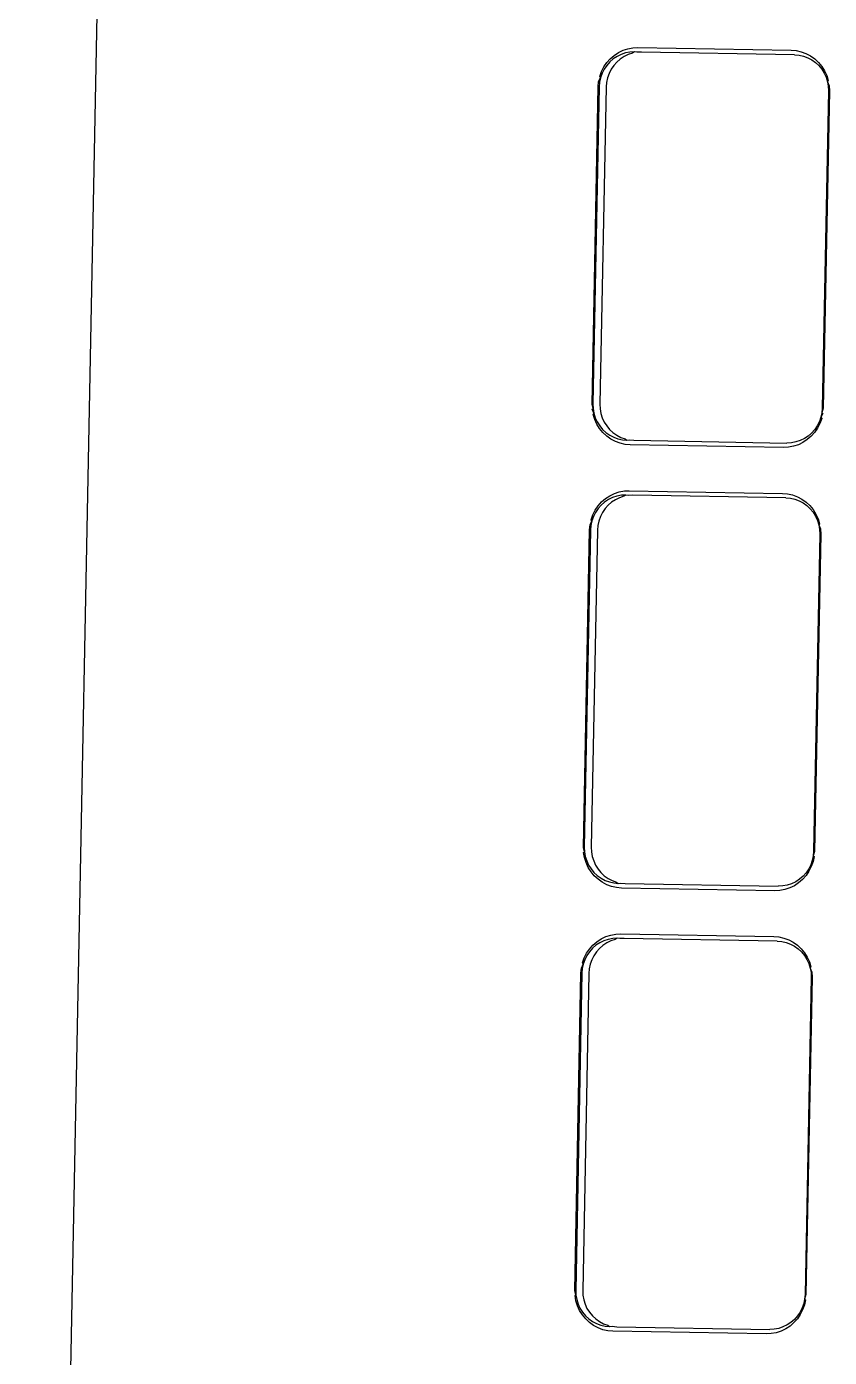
# Model space of a CAD drawing. Header units: millimetres. Extents: x 44692 to 333458, y -26854 to 14445.
# Drawn here: x 314008.7 to 314040, y -18762.7 to -18710.8 of the extents above; entities that cross this region are included whole.
import ezdxf

# ---------------------------------------------------------------- set-up
doc = ezdxf.new("R2010")
doc.units = ezdxf.units.MM
doc.header["$LTSCALE"] = 100
doc.layers.add('Muebles', color=112, linetype='Continuous')

msp = doc.modelspace()

# ---------------------------------------------------------------- linework, layer by layer
at = {"layer": 'Muebles'}
for p, q in [((314013.534, -18604.365), (314008.728, -18850.928)), ((314031.802, -18711.833), (314031.982, -18711.746)), ((314031.982, -18711.746), (314032.172, -18711.684)), ((314032.172, -18711.684), (314032.368, -18711.647)), ((314032.368, -18711.647), (314032.562, -18711.638)), ((314032.562, -18711.638), (314038.538, -18711.743)), ((314038.538, -18711.743), (314038.731, -18711.759)), ((314038.731, -18711.759), (314038.926, -18711.803)), ((314031.233, -18712.396), (314031.347, -18712.228)), ((314031.464, -18712.2), (314031.344, -18712.334)), ((314031.347, -18712.228), (314031.481, -18712.076)), ((314031.599, -18712.083), (314031.464, -18712.2)), ((314031.481, -18712.076), (314031.634, -18711.944)), ((314031.748, -18711.984), (314031.599, -18712.083)), ((314031.737, -18712.205), (314031.618, -18712.339)), ((314031.634, -18711.944), (314031.802, -18711.833)), ((314031.872, -18712.087), (314031.737, -18712.205)), ((314031.908, -18711.907), (314031.748, -18711.984)), ((314032.021, -18711.989), (314031.872, -18712.087)), ((314032.077, -18711.852), (314031.908, -18711.907)), ((314032.181, -18711.912), (314032.021, -18711.989)), ((314032.251, -18711.819), (314032.077, -18711.852)), ((314032.35, -18711.856), (314032.181, -18711.912)), ((314032.427, -18711.811), (314032.251, -18711.819)), ((314032.427, -18711.811), (314032.35, -18711.856)), ((314032.524, -18711.824), (314032.427, -18711.811)), ((314032.7, -18711.815), (314032.524, -18711.824)), ((314038.666, -18711.921), (314032.7, -18711.815)), ((314038.666, -18711.921), (314038.842, -18711.936)), ((314038.842, -18711.936), (314039.014, -18711.974)), ((314038.926, -18711.803), (314039.113, -18711.872)), ((314039.014, -18711.974), (314039.181, -18712.035)), ((314039.113, -18711.872), (314039.29, -18711.965)), ((314039.181, -18712.035), (314039.338, -18712.118)), ((314039.29, -18711.965), (314039.453, -18712.082)), ((314039.338, -18712.118), (314039.483, -18712.222)), ((314039.453, -18712.082), (314039.601, -18712.219)), ((314039.483, -18712.222), (314039.613, -18712.344)), ((314039.601, -18712.219), (314039.729, -18712.375)), ((314031.073, -18712.77), (314031.141, -18712.578)), ((314031.102, -18712.815), (314031.073, -18712.77)), ((314031.162, -18712.645), (314031.102, -18712.815)), ((314031.141, -18712.578), (314031.233, -18712.396)), ((314031.243, -18712.483), (314031.162, -18712.645)), ((314031.344, -18712.334), (314031.243, -18712.483)), ((314031.435, -18712.649), (314031.375, -18712.82)), ((314031.516, -18712.488), (314031.435, -18712.649)), ((314031.618, -18712.339), (314031.516, -18712.488)), ((314039.613, -18712.344), (314039.727, -18712.482)), ((314039.727, -18712.482), (314039.823, -18712.635)), ((314039.729, -18712.375), (314039.837, -18712.547)), ((314039.823, -18712.635), (314039.898, -18712.799)), ((314039.837, -18712.547), (314039.921, -18712.733)), ((314039.898, -18712.799), (314039.951, -18712.972)), ((314039.921, -18712.733), (314039.982, -18712.927)), ((314030.773, -18725.542), (314031.014, -18713.168)), ((314031.049, -18713.174), (314030.808, -18725.535)), ((314031.014, -18713.168), (314031.03, -18712.97)), ((314031.03, -18712.97), (314031.102, -18712.815)), ((314031.064, -18712.993), (314031.049, -18713.174)), ((314031.102, -18712.815), (314031.064, -18712.993)), ((314031.322, -18713.178), (314031.081, -18725.54)), ((314031.337, -18712.998), (314031.322, -18713.178)), ((314031.375, -18712.82), (314031.337, -18712.998)), ((314039.982, -18712.927), (314039.951, -18712.972)), ((314039.951, -18712.972), (314039.982, -18713.15)), ((314039.951, -18712.972), (314040.017, -18713.129)), ((314039.982, -18713.15), (314039.99, -18713.331)), ((314040.017, -18713.129), (314040.025, -18713.327)), ((314039.99, -18713.331), (314039.749, -18725.693)), ((314040.025, -18713.327), (314039.784, -18725.701)), ((314030.816, -18725.716), (314030.773, -18725.542)), ((314030.781, -18725.74), (314030.816, -18725.716)), ((314030.847, -18725.895), (314030.781, -18725.74)), ((314030.808, -18725.535), (314030.816, -18725.716)), ((314030.816, -18725.716), (314030.847, -18725.895)), ((314031.081, -18725.54), (314031.089, -18725.721)), ((314031.089, -18725.721), (314031.12, -18725.9)), ((314039.749, -18725.693), (314039.734, -18725.874)), ((314039.784, -18725.701), (314039.734, -18725.874)), ((314030.816, -18725.942), (314030.847, -18725.895)), ((314030.877, -18726.136), (314030.816, -18725.942)), ((314030.847, -18725.895), (314030.9, -18726.068)), ((314030.961, -18726.321), (314030.877, -18726.136)), ((314030.9, -18726.068), (314030.975, -18726.232)), ((314030.975, -18726.232), (314031.071, -18726.384)), ((314031.12, -18725.9), (314031.173, -18726.073)), ((314031.173, -18726.073), (314031.248, -18726.237)), ((314031.248, -18726.237), (314031.344, -18726.389)), ((314039.636, -18726.222), (314039.555, -18726.383)), ((314039.696, -18726.051), (314039.636, -18726.222)), ((314039.725, -18726.099), (314039.657, -18726.291)), ((314039.734, -18725.874), (314039.696, -18726.051)), ((314039.768, -18725.899), (314039.696, -18726.051)), ((314039.696, -18726.051), (314039.725, -18726.099)), ((314039.734, -18725.874), (314039.768, -18725.899)), ((314031.069, -18726.494), (314030.961, -18726.321)), ((314031.197, -18726.65), (314031.069, -18726.494)), ((314031.071, -18726.384), (314031.185, -18726.523)), ((314031.185, -18726.523), (314031.315, -18726.645)), ((314031.344, -18726.787), (314031.197, -18726.65)), ((314031.315, -18726.645), (314031.46, -18726.748)), ((314031.344, -18726.389), (314031.458, -18726.528)), ((314031.508, -18726.904), (314031.344, -18726.787)), ((314031.458, -18726.528), (314031.588, -18726.65)), ((314031.46, -18726.748), (314031.617, -18726.831)), ((314031.588, -18726.65), (314031.733, -18726.753)), ((314031.733, -18726.753), (314031.89, -18726.836)), ((314039.199, -18726.784), (314039.05, -18726.882)), ((314039.317, -18726.793), (314039.164, -18726.925)), ((314039.334, -18726.667), (314039.199, -18726.784)), ((314039.451, -18726.641), (314039.317, -18726.793)), ((314039.453, -18726.532), (314039.334, -18726.667)), ((314039.565, -18726.473), (314039.451, -18726.641)), ((314039.555, -18726.383), (314039.453, -18726.532)), ((314039.657, -18726.291), (314039.565, -18726.473)), ((314031.685, -18726.997), (314031.508, -18726.904)), ((314031.617, -18726.831), (314031.783, -18726.892)), ((314031.872, -18727.066), (314031.685, -18726.997)), ((314031.783, -18726.892), (314031.956, -18726.931)), ((314032.067, -18727.11), (314031.872, -18727.066)), ((314031.89, -18726.836), (314032.057, -18726.897)), ((314031.956, -18726.931), (314032.132, -18726.946)), ((314032.057, -18726.897), (314032.132, -18726.946)), ((314032.26, -18727.126), (314032.067, -18727.11)), ((314032.132, -18726.946), (314032.229, -18726.936)), ((314032.229, -18726.936), (314032.405, -18726.951)), ((314038.236, -18727.231), (314032.26, -18727.126)), ((314032.405, -18726.951), (314038.371, -18727.056)), ((314038.43, -18727.222), (314038.236, -18727.231)), ((314038.547, -18727.047), (314038.371, -18727.056)), ((314038.626, -18727.185), (314038.43, -18727.222)), ((314038.721, -18727.015), (314038.547, -18727.047)), ((314038.816, -18727.123), (314038.626, -18727.185)), ((314038.89, -18726.959), (314038.721, -18727.015)), ((314038.996, -18727.036), (314038.816, -18727.123)), ((314039.05, -18726.882), (314038.89, -18726.959)), ((314039.164, -18726.925), (314038.996, -18727.036)), ((314031.01, -18729.504), (314031.145, -18729.352)), ((314031.262, -18729.359), (314031.127, -18729.476)), ((314031.145, -18729.352), (314031.297, -18729.22)), ((314031.411, -18729.26), (314031.262, -18729.359)), ((314031.297, -18729.22), (314031.465, -18729.109)), ((314031.535, -18729.363), (314031.4, -18729.481)), ((314031.571, -18729.183), (314031.411, -18729.26)), ((314031.465, -18729.109), (314031.645, -18729.022)), ((314031.684, -18729.265), (314031.535, -18729.363)), ((314031.74, -18729.128), (314031.571, -18729.183)), ((314031.645, -18729.022), (314031.835, -18728.96)), ((314031.844, -18729.188), (314031.684, -18729.265)), ((314031.914, -18729.095), (314031.74, -18729.128)), ((314031.835, -18728.96), (314032.032, -18728.923)), ((314032.013, -18729.132), (314031.844, -18729.188)), ((314032.091, -18729.087), (314031.914, -18729.095)), ((314032.091, -18729.087), (314032.013, -18729.132)), ((314032.032, -18728.923), (314032.225, -18728.914)), ((314032.187, -18729.1), (314032.091, -18729.087)), ((314032.364, -18729.091), (314032.187, -18729.1)), ((314032.225, -18728.914), (314038.201, -18729.019)), ((314038.329, -18729.197), (314032.364, -18729.091)), ((314038.201, -18729.019), (314038.394, -18729.036)), ((314038.329, -18729.197), (314038.505, -18729.212)), ((314038.394, -18729.036), (314038.589, -18729.079)), ((314038.505, -18729.212), (314038.678, -18729.25)), ((314038.589, -18729.079), (314038.776, -18729.148)), ((314038.678, -18729.25), (314038.844, -18729.311)), ((314038.776, -18729.148), (314038.953, -18729.242)), ((314038.844, -18729.311), (314039.001, -18729.394)), ((314038.953, -18729.242), (314039.117, -18729.358)), ((314039.001, -18729.394), (314039.146, -18729.498)), ((314039.117, -18729.358), (314039.264, -18729.496)), ((314030.736, -18730.046), (314030.804, -18729.854)), ((314030.804, -18729.854), (314030.896, -18729.672)), ((314030.907, -18729.759), (314030.825, -18729.921)), ((314030.896, -18729.672), (314031.01, -18729.504)), ((314031.008, -18729.61), (314030.907, -18729.759)), ((314031.127, -18729.476), (314031.008, -18729.61)), ((314031.18, -18729.764), (314031.098, -18729.925)), ((314031.281, -18729.615), (314031.18, -18729.764)), ((314031.4, -18729.481), (314031.281, -18729.615)), ((314039.146, -18729.498), (314039.277, -18729.62)), ((314039.264, -18729.496), (314039.392, -18729.652)), ((314039.277, -18729.62), (314039.391, -18729.758)), ((314039.391, -18729.758), (314039.486, -18729.911)), ((314039.392, -18729.652), (314039.5, -18729.824)), ((314039.486, -18729.911), (314039.561, -18730.075)), ((314039.5, -18729.824), (314039.584, -18730.009)), ((314030.677, -18730.445), (314030.694, -18730.246)), ((314030.694, -18730.246), (314030.765, -18730.091)), ((314030.727, -18730.269), (314030.712, -18730.45)), ((314030.765, -18730.091), (314030.727, -18730.269)), ((314030.765, -18730.091), (314030.736, -18730.046)), ((314030.825, -18729.921), (314030.765, -18730.091)), ((314031, -18730.274), (314030.985, -18730.454)), ((314031.038, -18730.096), (314031, -18730.274)), ((314031.098, -18729.925), (314031.038, -18730.096)), ((314039.561, -18730.075), (314039.614, -18730.248)), ((314039.584, -18730.009), (314039.645, -18730.204)), ((314039.645, -18730.204), (314039.614, -18730.248)), ((314039.614, -18730.248), (314039.645, -18730.426)), ((314039.614, -18730.248), (314039.68, -18730.405)), ((314039.645, -18730.426), (314039.653, -18730.607)), ((314039.68, -18730.405), (314039.689, -18730.604)), ((314030.436, -18742.818), (314030.677, -18730.445)), ((314030.712, -18730.45), (314030.471, -18742.811)), ((314030.985, -18730.454), (314030.744, -18742.816)), ((314039.653, -18730.607), (314039.412, -18742.969)), ((314039.689, -18730.604), (314039.447, -18742.977)), ((314030.479, -18742.992), (314030.436, -18742.818)), ((314030.471, -18742.811), (314030.479, -18742.992)), ((314030.744, -18742.816), (314030.752, -18742.997)), ((314030.445, -18743.016), (314030.479, -18742.992)), ((314030.48, -18743.218), (314030.445, -18743.016)), ((314030.479, -18742.992), (314030.51, -18743.171)), ((314030.54, -18743.413), (314030.48, -18743.218)), ((314030.51, -18743.171), (314030.564, -18743.344)), ((314030.564, -18743.344), (314030.639, -18743.508)), ((314030.752, -18742.997), (314030.783, -18743.176)), ((314030.783, -18743.176), (314030.837, -18743.349)), ((314030.837, -18743.349), (314030.912, -18743.513)), ((314039.359, -18743.327), (314039.299, -18743.498)), ((314039.388, -18743.375), (314039.32, -18743.568)), ((314039.397, -18743.15), (314039.359, -18743.327)), ((314039.431, -18743.175), (314039.388, -18743.375)), ((314039.412, -18742.969), (314039.397, -18743.15)), ((314039.447, -18742.977), (314039.397, -18743.15)), ((314039.397, -18743.15), (314039.431, -18743.175)), ((314030.625, -18743.598), (314030.54, -18743.413)), ((314030.732, -18743.77), (314030.625, -18743.598)), ((314030.639, -18743.508), (314030.734, -18743.66)), ((314030.86, -18743.926), (314030.732, -18743.77)), ((314030.734, -18743.66), (314030.848, -18743.799)), ((314030.848, -18743.799), (314030.978, -18743.921)), ((314030.912, -18743.513), (314031.007, -18743.665)), ((314030.978, -18743.921), (314031.123, -18744.024)), ((314031.007, -18743.665), (314031.121, -18743.804)), ((314031.121, -18743.804), (314031.251, -18743.926)), ((314039.114, -18743.918), (314038.98, -18744.069)), ((314039.117, -18743.808), (314038.997, -18743.943)), ((314039.228, -18743.75), (314039.114, -18743.918)), ((314039.218, -18743.659), (314039.117, -18743.808)), ((314039.299, -18743.498), (314039.218, -18743.659)), ((314039.32, -18743.568), (314039.228, -18743.75)), ((314031.008, -18744.063), (314030.86, -18743.926)), ((314031.171, -18744.18), (314031.008, -18744.063)), ((314031.123, -18744.024), (314031.28, -18744.107)), ((314031.348, -18744.273), (314031.171, -18744.18)), ((314031.251, -18743.926), (314031.396, -18744.029)), ((314031.28, -18744.107), (314031.447, -18744.168)), ((314031.536, -18744.343), (314031.348, -18744.273)), ((314031.396, -18744.029), (314031.553, -18744.112)), ((314031.447, -18744.168), (314031.619, -18744.207)), ((314031.73, -18744.386), (314031.536, -18744.343)), ((314031.553, -18744.112), (314031.72, -18744.173)), ((314031.619, -18744.207), (314031.796, -18744.222)), ((314031.72, -18744.173), (314031.796, -18744.222)), ((314031.923, -18744.402), (314031.73, -18744.386)), ((314031.796, -18744.222), (314031.892, -18744.212)), ((314031.892, -18744.212), (314032.069, -18744.227)), ((314037.899, -18744.508), (314031.923, -18744.402)), ((314032.069, -18744.227), (314038.034, -18744.332)), ((314038.21, -18744.323), (314038.034, -18744.332)), ((314038.385, -18744.291), (314038.21, -18744.323)), ((314038.479, -18744.399), (314038.289, -18744.462)), ((314038.553, -18744.236), (314038.385, -18744.291)), ((314038.659, -18744.312), (314038.479, -18744.399)), ((314038.713, -18744.158), (314038.553, -18744.236)), ((314038.827, -18744.201), (314038.659, -18744.312)), ((314038.862, -18744.06), (314038.713, -18744.158)), ((314038.98, -18744.069), (314038.827, -18744.201)), ((314038.997, -18743.943), (314038.862, -18744.06)), ((314038.093, -18744.498), (314037.899, -18744.508)), ((314038.289, -18744.462), (314038.093, -18744.498)), ((314030.808, -18746.629), (314030.96, -18746.496)), ((314030.96, -18746.496), (314031.128, -18746.386)), ((314031.235, -18746.459), (314031.074, -18746.536)), ((314031.128, -18746.386), (314031.309, -18746.298)), ((314031.403, -18746.404), (314031.235, -18746.459)), ((314031.309, -18746.298), (314031.499, -18746.236)), ((314031.508, -18746.464), (314031.348, -18746.541)), ((314031.577, -18746.371), (314031.403, -18746.404)), ((314031.499, -18746.236), (314031.695, -18746.2)), ((314031.676, -18746.408), (314031.508, -18746.464)), ((314031.754, -18746.363), (314031.577, -18746.371)), ((314031.754, -18746.363), (314031.676, -18746.408)), ((314031.695, -18746.2), (314031.888, -18746.19)), ((314031.85, -18746.376), (314031.754, -18746.363)), ((314032.027, -18746.367), (314031.85, -18746.376)), ((314031.888, -18746.19), (314037.865, -18746.295)), ((314037.992, -18746.473), (314032.027, -18746.367)), ((314037.865, -18746.295), (314038.057, -18746.312)), ((314037.992, -18746.473), (314038.168, -18746.488)), ((314038.057, -18746.312), (314038.252, -18746.355)), ((314038.168, -18746.488), (314038.341, -18746.526)), ((314038.252, -18746.355), (314038.44, -18746.424)), ((314038.44, -18746.424), (314038.616, -18746.518)), ((314030.467, -18747.13), (314030.559, -18746.948)), ((314030.57, -18747.035), (314030.488, -18747.197)), ((314030.559, -18746.948), (314030.673, -18746.78)), ((314030.671, -18746.886), (314030.57, -18747.035)), ((314030.79, -18746.752), (314030.671, -18746.886)), ((314030.673, -18746.78), (314030.808, -18746.629)), ((314030.925, -18746.635), (314030.79, -18746.752)), ((314030.944, -18746.891), (314030.843, -18747.04)), ((314031.074, -18746.536), (314030.925, -18746.635)), ((314031.063, -18746.757), (314030.944, -18746.891)), ((314031.199, -18746.639), (314031.063, -18746.757)), ((314031.348, -18746.541), (314031.199, -18746.639)), ((314038.341, -18746.526), (314038.507, -18746.587)), ((314038.507, -18746.587), (314038.664, -18746.67)), ((314038.616, -18746.518), (314038.78, -18746.634)), ((314038.664, -18746.67), (314038.809, -18746.774)), ((314038.78, -18746.634), (314038.927, -18746.772)), ((314038.809, -18746.774), (314038.94, -18746.896)), ((314038.927, -18746.772), (314039.056, -18746.928)), ((314038.94, -18746.896), (314039.054, -18747.034)), ((314039.054, -18747.034), (314039.149, -18747.187)), ((314039.056, -18746.928), (314039.163, -18747.1)), ((314030.34, -18747.721), (314030.357, -18747.523)), ((314030.357, -18747.523), (314030.428, -18747.367)), ((314030.39, -18747.545), (314030.375, -18747.726)), ((314030.428, -18747.367), (314030.39, -18747.545)), ((314030.4, -18747.323), (314030.467, -18747.13)), ((314030.428, -18747.367), (314030.4, -18747.323)), ((314030.488, -18747.197), (314030.428, -18747.367)), ((314030.663, -18747.55), (314030.648, -18747.73)), ((314030.701, -18747.372), (314030.663, -18747.55)), ((314030.761, -18747.202), (314030.701, -18747.372)), ((314030.843, -18747.04), (314030.761, -18747.202)), ((314039.149, -18747.187), (314039.224, -18747.351)), ((314039.163, -18747.1), (314039.248, -18747.285)), ((314039.224, -18747.351), (314039.278, -18747.524)), ((314039.248, -18747.285), (314039.308, -18747.48)), ((314039.308, -18747.48), (314039.278, -18747.524)), ((314039.278, -18747.524), (314039.309, -18747.702)), ((314039.278, -18747.524), (314039.343, -18747.681)), ((314030.099, -18760.094), (314030.34, -18747.721)), ((314030.375, -18747.726), (314030.134, -18760.087)), ((314030.648, -18747.73), (314030.407, -18760.092)), ((314039.317, -18747.883), (314039.076, -18760.245)), ((314039.352, -18747.88), (314039.111, -18760.253)), ((314039.309, -18747.702), (314039.317, -18747.883)), ((314039.343, -18747.681), (314039.352, -18747.88)), ((314030.142, -18760.268), (314030.099, -18760.094)), ((314030.108, -18760.293), (314030.142, -18760.268)), ((314030.143, -18760.494), (314030.108, -18760.293)), ((314030.134, -18760.087), (314030.142, -18760.268)), ((314030.142, -18760.268), (314030.173, -18760.447)), ((314030.203, -18760.689), (314030.143, -18760.494)), ((314030.173, -18760.447), (314030.227, -18760.62)), ((314030.407, -18760.092), (314030.415, -18760.273)), ((314030.415, -18760.273), (314030.446, -18760.452)), ((314030.446, -18760.452), (314030.5, -18760.625)), ((314039.061, -18760.426), (314039.023, -18760.603)), ((314039.094, -18760.451), (314039.051, -18760.651)), ((314039.076, -18760.245), (314039.061, -18760.426)), ((314039.111, -18760.253), (314039.061, -18760.426)), ((314039.061, -18760.426), (314039.094, -18760.451)), ((314030.288, -18760.874), (314030.203, -18760.689)), ((314030.227, -18760.62), (314030.302, -18760.784)), ((314030.395, -18761.046), (314030.288, -18760.874)), ((314030.302, -18760.784), (314030.397, -18760.936)), ((314030.397, -18760.936), (314030.511, -18761.075)), ((314030.5, -18760.625), (314030.575, -18760.789)), ((314030.575, -18760.789), (314030.67, -18760.941)), ((314030.67, -18760.941), (314030.784, -18761.08)), ((314038.892, -18761.026), (314038.778, -18761.194)), ((314038.881, -18760.935), (314038.78, -18761.084)), ((314038.962, -18760.774), (314038.881, -18760.935)), ((314038.983, -18760.844), (314038.892, -18761.026)), ((314039.023, -18760.603), (314038.962, -18760.774)), ((314039.051, -18760.651), (314038.983, -18760.844)), ((314030.524, -18761.202), (314030.395, -18761.046)), ((314030.511, -18761.075), (314030.642, -18761.197)), ((314030.671, -18761.34), (314030.524, -18761.202)), ((314030.642, -18761.197), (314030.787, -18761.3)), ((314030.834, -18761.456), (314030.671, -18761.34)), ((314030.784, -18761.08), (314030.915, -18761.202)), ((314030.787, -18761.3), (314030.944, -18761.383)), ((314031.011, -18761.55), (314030.834, -18761.456)), ((314030.915, -18761.202), (314031.06, -18761.305)), ((314030.944, -18761.383), (314031.11, -18761.445)), ((314031.199, -18761.619), (314031.011, -18761.55)), ((314031.06, -18761.305), (314031.217, -18761.388)), ((314031.11, -18761.445), (314031.283, -18761.483)), ((314031.217, -18761.388), (314031.383, -18761.449)), ((314031.283, -18761.483), (314031.459, -18761.498)), ((314031.383, -18761.449), (314031.459, -18761.498)), ((314031.459, -18761.498), (314031.556, -18761.488)), ((314031.556, -18761.488), (314031.732, -18761.503)), ((314031.732, -18761.503), (314037.697, -18761.608)), ((314038.216, -18761.512), (314038.048, -18761.567)), ((314038.376, -18761.434), (314038.216, -18761.512)), ((314038.491, -18761.478), (314038.323, -18761.588)), ((314038.525, -18761.336), (314038.376, -18761.434)), ((314038.643, -18761.345), (314038.491, -18761.478)), ((314038.661, -18761.219), (314038.525, -18761.336)), ((314038.778, -18761.194), (314038.643, -18761.345)), ((314038.78, -18761.084), (314038.661, -18761.219)), ((314031.393, -18761.662), (314031.199, -18761.619)), ((314031.586, -18761.678), (314031.393, -18761.662)), ((314037.563, -18761.784), (314031.586, -18761.678)), ((314037.756, -18761.774), (314037.563, -18761.784)), ((314037.874, -18761.599), (314037.697, -18761.608)), ((314037.952, -18761.738), (314037.756, -18761.774)), ((314038.048, -18761.567), (314037.874, -18761.599)), ((314038.142, -18761.676), (314037.952, -18761.738)), ((314038.323, -18761.588), (314038.142, -18761.676))]:
    msp.add_line(p, q, dxfattribs=at)

doc.saveas('drawing.dxf')
